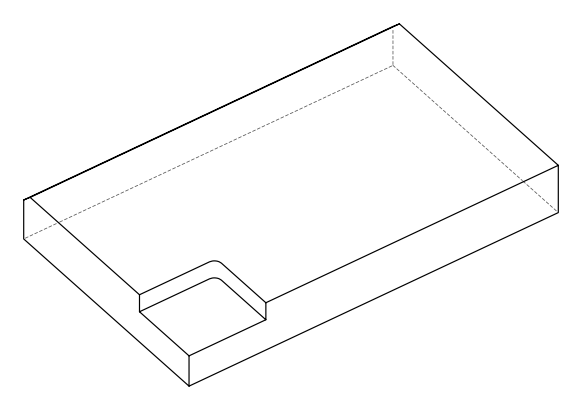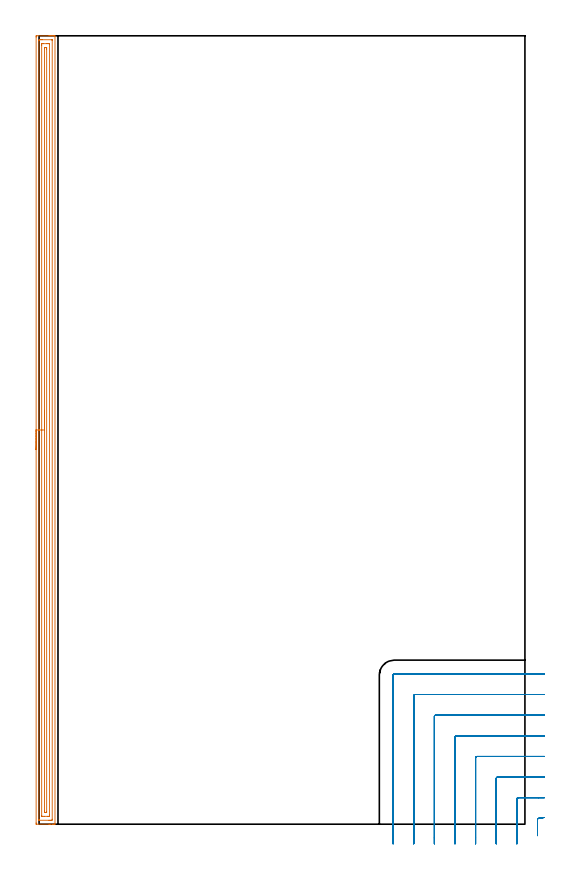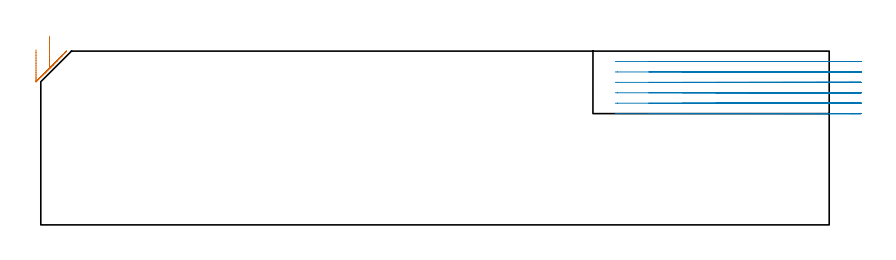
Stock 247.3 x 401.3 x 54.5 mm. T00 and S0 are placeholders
(PLAN: 2 operations, 1 tool changes, 22.8 min)
(1 AREA_MILL | FG_CHAMFER_SURFACE | UGT0205_001 | 13.04 min | 18490 mm3)
(2 MILL_CORNER_NOTCH_RECTANGULAR | CORNER_NOTCH_RECTANGULAR | UGT0201_132 | Follow Part, ap 3.5, ae 75% | 9.74 min | 121038 mm3)
(TOOL UGT0205_001 | Chamfer Mill 20 x 3 x 45 deg. | D20 FL50 Z2)
(TOOL UGT0201_132 | Carbide End Mill 14.0 | D14 FL30 Z4)
(OP 1 AREA_MILL)
G17 G21 G94 G90
T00 M6
G54
G17 G0 G90 X-1.5 Y190.65 S1061 M3
G43 Z64.5 H0
Z54.9
G94 G1 Y190.688 Z54.028 F250.
Y190.802 Z53.164
Y190.991 Z52.312
Y191.253 Z51.48
Y191.587 Z50.674
Y191.99 Z49.9
Y192.458 Z49.164
Y192.99 Z48.472
Y193.579 Z47.829
Y194.222 Z47.24
Y194.914 Z46.708
Y195.65 Z46.24
Y196.424 Z45.837
Y197.23 Z45.503
Y198.062 Z45.241
Y198.914 Z45.052
Y199.778 Z44.938
Y200.65 Z44.9
X-1.499 Y400.687 Z44.901
X-1.496 Y401.098 Z44.902
X-1.492 Y401.29 Z44.905
X-1.092 Y401.3 Z45.306
X5.057 Z51.451
X5.607 Z52.004
X5.935 Z52.331
X6.485 Z52.881
X6.813 Z53.208
X7.47 Z53.869
X7.795 Z54.194
X7.949 Y401.298 Z54.342
X8.098 Y401.29 Z54.488
X8.1 Y401.133 Z54.5
Y0.167
X8.098 Y0.01 Z54.489
X7.949 Y0.002 Z54.342
X7.795 Y0. Z54.194
X7.47 Z53.87
X6.813 Z53.208
X5.607 Z52.004
X5.057 Z51.451
X-1.368 Y0.001 Z45.029
X-1.492 Y0.01 Z44.906
X-1.499 Y0.134 Z44.899
X-1.5 Y0.613 Z44.9
Y200.65
X-0.086 Z46.314
X-0.085 Y398.77 Z46.315
X-0.084 Y398.901 Z46.316
X-0.079 Y399.272 Z46.321
X0.28 Y399.291 Z46.68
X0.665 Y399.297 Z47.065
X1.151 Y399.3 Z47.551
X1.543 Z47.943
X6.609 Y399.299 Z53.009
X6.64 Y399.298 Z53.04
X6.672 Y399.294 Z53.072
X6.679 Y399.29 Z53.079
X6.682 Y399.285 Z53.082
X6.684 Y399.258 Z53.084
X6.686 Y399.031 Z53.086
Y398.901
X6.685 Y2.53 Z53.085
X6.684 Y2.399 Z53.084
X6.679 Y2.028 Z53.079
X6.32 Y2.009 Z52.72
X5.935 Y2.003 Z52.335
X5.449 Y2. Z51.849
X5.057 Z51.457
X-0.009 Z46.391
X-0.04 Y2.002 Z46.36
X-0.072 Y2.005 Z46.328
X-0.079 Y2.009 Z46.321
X-0.082 Y2.015 Z46.318
X-0.084 Y2.042 Z46.316
X-0.086 Y2.27 Z46.314
Y2.399
Y200.65
X1.328 Z47.728
X1.329 Y396.44 Z47.729
X1.33 Y397.114 Z47.73
X1.332 Y397.223 Z47.732
X1.335 Y397.276 Z47.735
X1.34 Y397.291 Z47.74
X1.365 Y397.295 Z47.765
X1.543 Y397.298 Z47.943
X2.239 Y397.3 Z48.639
X3.996 Z50.396
X4.875 Z51.275
X5.057 Y397.298 Z51.457
X5.239 Y397.292 Z51.639
X5.26 Y397.29 Z51.66
X5.265 Y397.28 Z51.665
X5.268 Y397.245 Z51.668
X5.27 Y397.187 Z51.67
X5.271 Y397.114 Z51.671
Y396.896
Y4.86
X5.27 Y4.186 Z51.67
X5.268 Y4.077 Z51.668
X5.265 Y4.024 Z51.665
X5.26 Y4.009 Z51.66
X5.235 Y4.005 Z51.635
X5.057 Y4.002 Z51.457
X4.361 Y4. Z50.761
X2.604 Z49.004
X1.725 Z48.125
X1.543 Y4.002 Z47.943
X1.361 Y4.008 Z47.761
X1.34 Y4.01 Z47.74
X1.335 Y4.02 Z47.735
X1.332 Y4.055 Z47.732
X1.33 Y4.113 Z47.73
X1.329 Y4.186 Z47.729
X1.328 Y4.404 Z47.728
Y200.65
X2.743 Z49.143
Y395.002
X2.745 Y395.191 Z49.145
X2.747 Y395.259 Z49.147
X2.75 Y395.289 Z49.15
X2.769 Y395.291 Z49.169
X2.875 Y395.295 Z49.275
X3.3 Y395.3 Z49.7
X3.328 Z49.728
X3.725 Y395.297 Z50.125
X3.824 Y395.293 Z50.224
X3.845 Y395.29 Z50.245
X3.851 Y395.28 Z50.251
X3.853 Y395.245 Z50.253
X3.855 Y395.165 Z50.255
X3.857 Y394.762 Z50.257
Y394.435
Y6.299
X3.855 Y6.109 Z50.255
X3.853 Y6.041 Z50.253
X3.85 Y6.011 Z50.25
X3.831 Y6.009 Z50.231
X3.725 Y6.005 Z50.125
X3.3 Y6. Z49.7
X3.272 Z49.672
X2.875 Y6.003 Z49.275
X2.776 Y6.007 Z49.176
X2.755 Y6.01 Z49.155
X2.749 Y6.02 Z49.149
X2.747 Y6.054 Z49.147
X2.744 Y6.135 Z49.144
X2.743 Y6.538 Z49.143
Y6.865
Y200.65
Y201.522 Z49.181
Y202.386 Z49.295
Y203.238 Z49.483
Y204.07 Z49.746
Y204.876 Z50.08
Y205.65 Z50.482
Y206.386 Z50.951
Y207.078 Z51.482
Y207.721 Z52.072
Y208.31 Z52.715
Y208.842 Z53.407
Y209.31 Z54.143
Y209.713 Z54.916
Y210.047 Z55.722
Y210.309 Z56.554
Y210.498 Z57.406
Y210.612 Z58.271
Y210.65 Z59.143
G0 Z64.5
M5
M2
(OP 2 MILL_CORNER_NOTCH_RECTANGULAR)
G17 G21 G94 G90
T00 M6
G54
G17 G0 G90 X257.269 Y3.421 S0 M3
G43 Z64.5 H0
Z51.233
G94 G1 X254.3 Y2.993 F250.
G3 X253.7 Y2.306 R0.7
G1 Y-2.835
Y-5.835
G0 Z64.5
X257.3 Y13.5
Z51.233
G1 X254.3
X243.895 F500.
G3 X243.2 Y12.805 R0.7
G1 Y-7.
Y-10. F250.
G0 Z64.5
X257.3 Y24.
Z51.233
G1 X254.3
X233.395 F500.
G3 X232.7 Y23.305 R0.7
G1 Y-7.
Y-10. F250.
G0 Z64.5
X257.3 Y34.5
Z51.233
G1 X254.3
X222.895 F500.
G3 X222.2 Y33.805 R0.7
G1 Y-7.
Y-10. F250.
G0 Z64.5
X257.3 Y45.
Z51.233
G1 X254.3
X212.396 F500.
G3 X211.7 Y44.304 R0.7
G1 Y-7.
Y-10. F250.
G0 Z64.5
X257.3 Y55.5
Z51.233
G1 X254.3
X201.896 F500.
G3 X201.2 Y54.804 R0.7
G1 Y-7.
Y-10. F250.
G0 Z64.5
X257.3 Y66.
Z51.233
G1 X254.3
X191.396 F500.
G3 X190.7 Y65.304 R0.7
G1 Y-7.
Y-10. F250.
G0 Z64.5
X257.3 Y76.5
Z51.233
G1 X254.3
X180.896 F500.
G3 X180.2 Y75.804 R0.7
G1 Y-7.
Y-10. F250.
G0 Z64.5
X257.269 Y3.421
Z47.967
G1 X254.3 Y2.993
G3 X253.7 Y2.306 R0.7
G1 Y-2.835
Y-5.835
G0 Z64.5
X257.3 Y13.5
Z47.967
G1 X254.3
X243.895 F500.
G3 X243.2 Y12.805 R0.7
G1 Y-7.
Y-10. F250.
G0 Z64.5
X257.3 Y24.
Z47.967
G1 X254.3
X233.395 F500.
G3 X232.7 Y23.305 R0.7
G1 Y-7.
Y-10. F250.
G0 Z64.5
X257.3 Y34.5
Z47.967
G1 X254.3
X222.895 F500.
G3 X222.2 Y33.805 R0.7
G1 Y-7.
Y-10. F250.
G0 Z64.5
X257.3 Y45.
Z47.967
G1 X254.3
X212.396 F500.
G3 X211.7 Y44.304 R0.7
G1 Y-7.
Y-10. F250.
G0 Z64.5
X257.3 Y55.5
Z47.967
G1 X254.3
X201.896 F500.
G3 X201.2 Y54.804 R0.7
G1 Y-7.
Y-10. F250.
G0 Z64.5
X257.3 Y66.
Z47.967
G1 X254.3
X191.396 F500.
G3 X190.7 Y65.304 R0.7
G1 Y-7.
Y-10. F250.
G0 Z64.5
X257.3 Y76.5
Z47.967
G1 X254.3
X180.896 F500.
G3 X180.2 Y75.804 R0.7
G1 Y-7.
Y-10. F250.
G0 Z64.5
X257.269 Y3.421
Z44.7
G1 X254.3 Y2.993
G3 X253.7 Y2.306 R0.7
G1 Y-2.835
Y-5.835
G0 Z64.5
X257.3 Y13.5
Z44.7
G1 X254.3
X243.895 F500.
G3 X243.2 Y12.805 R0.7
G1 Y-7.
Y-10. F250.
G0 Z64.5
X257.3 Y24.
Z44.7
G1 X254.3
X233.395 F500.
G3 X232.7 Y23.305 R0.7
G1 Y-7.
Y-10. F250.
G0 Z64.5
X257.3 Y34.5
Z44.7
G1 X254.3
X222.895 F500.
G3 X222.2 Y33.805 R0.7
G1 Y-7.
Y-10. F250.
G0 Z64.5
X257.3 Y45.
Z44.7
G1 X254.3
X212.396 F500.
G3 X211.7 Y44.304 R0.7
G1 Y-7.
Y-10. F250.
G0 Z64.5
X257.3 Y55.5
Z44.7
G1 X254.3
X201.896 F500.
G3 X201.2 Y54.804 R0.7
G1 Y-7.
Y-10. F250.
G0 Z64.5
X257.3 Y66.
Z44.7
G1 X254.3
X191.396 F500.
G3 X190.7 Y65.304 R0.7
G1 Y-7.
Y-10. F250.
G0 Z64.5
X257.3 Y76.5
Z44.7
G1 X254.3
X180.896 F500.
G3 X180.2 Y75.804 R0.7
G1 Y-7.
Y-10. F250.
G0 Z64.5
X257.269 Y3.421
Z41.433
G1 X254.3 Y2.993
G3 X253.7 Y2.306 R0.7
G1 Y-2.835
Y-5.835
G0 Z64.5
X257.3 Y13.5
Z41.433
G1 X254.3
X243.895 F500.
G3 X243.2 Y12.805 R0.7
G1 Y-7.
Y-10. F250.
G0 Z64.5
X257.3 Y24.
Z41.433
G1 X254.3
X233.395 F500.
G3 X232.7 Y23.305 R0.7
G1 Y-7.
Y-10. F250.
G0 Z64.5
X257.3 Y34.5
Z41.433
G1 X254.3
X222.895 F500.
G3 X222.2 Y33.805 R0.7
G1 Y-7.
Y-10. F250.
G0 Z64.5
X257.3 Y45.
Z41.433
G1 X254.3
X212.396 F500.
G3 X211.7 Y44.304 R0.7
G1 Y-7.
Y-10. F250.
G0 Z64.5
X257.3 Y55.5
Z41.433
G1 X254.3
X201.896 F500.
G3 X201.2 Y54.804 R0.7
G1 Y-7.
Y-10. F250.
G0 Z64.5
X257.3 Y66.
Z41.433
G1 X254.3
X191.396 F500.
G3 X190.7 Y65.304 R0.7
G1 Y-7.
Y-10. F250.
G0 Z64.5
X257.3 Y76.5
Z41.433
G1 X254.3
X180.896 F500.
G3 X180.2 Y75.804 R0.7
G1 Y-7.
Y-10. F250.
G0 Z64.5
X257.269 Y3.421
Z38.167
G1 X254.3 Y2.993
G3 X253.7 Y2.306 R0.7
G1 Y-2.835
Y-5.835
G0 Z64.5
X257.3 Y13.5
Z38.167
G1 X254.3
X243.895 F500.
G3 X243.2 Y12.805 R0.7
G1 Y-7.
Y-10. F250.
G0 Z64.5
X257.3 Y24.
Z38.167
G1 X254.3
X233.395 F500.
G3 X232.7 Y23.305 R0.7
G1 Y-7.
Y-10. F250.
G0 Z64.5
X257.3 Y34.5
Z38.167
G1 X254.3
X222.895 F500.
G3 X222.2 Y33.805 R0.7
G1 Y-7.
Y-10. F250.
G0 Z64.5
X257.3 Y45.
Z38.167
G1 X254.3
X212.396 F500.
G3 X211.7 Y44.304 R0.7
G1 Y-7.
Y-10. F250.
G0 Z64.5
X257.3 Y55.5
Z38.167
G1 X254.3
X201.896 F500.
G3 X201.2 Y54.804 R0.7
G1 Y-7.
Y-10. F250.
G0 Z64.5
X257.3 Y66.
Z38.167
G1 X254.3
X191.396 F500.
G3 X190.7 Y65.304 R0.7
G1 Y-7.
Y-10. F250.
G0 Z64.5
X257.3 Y76.5
Z38.167
G1 X254.3
X180.896 F500.
G3 X180.2 Y75.804 R0.7
G1 Y-7.
Y-10. F250.
G0 Z64.5
X257.269 Y3.421
Z34.9
G1 X254.3 Y2.993
G3 X253.7 Y2.306 R0.7
G1 Y-2.835
Y-5.835
G0 Z64.5
X257.3 Y13.5
Z34.9
G1 X254.3
X243.895 F500.
G3 X243.2 Y12.805 R0.7
G1 Y-7.
Y-10. F250.
G0 Z64.5
X257.3 Y24.
Z34.9
G1 X254.3
X233.395 F500.
G3 X232.7 Y23.305 R0.7
G1 Y-7.
Y-10. F250.
G0 Z64.5
X257.3 Y34.5
Z34.9
G1 X254.3
X222.895 F500.
G3 X222.2 Y33.805 R0.7
G1 Y-7.
Y-10. F250.
G0 Z64.5
X257.3 Y45.
Z34.9
G1 X254.3
X212.396 F500.
G3 X211.7 Y44.304 R0.7
G1 Y-7.
Y-10. F250.
G0 Z64.5
X257.3 Y55.5
Z34.9
G1 X254.3
X201.896 F500.
G3 X201.2 Y54.804 R0.7
G1 Y-7.
Y-10. F250.
G0 Z64.5
X257.3 Y66.
Z34.9
G1 X254.3
X191.396 F500.
G3 X190.7 Y65.304 R0.7
G1 Y-7.
Y-10. F250.
G0 Z64.5
X257.3 Y76.5
Z34.9
G1 X254.3
X180.896 F500.
G3 X180.2 Y75.804 R0.7
G1 Y-7.
Y-10. F250.
G0 Z64.5
M5
M2
